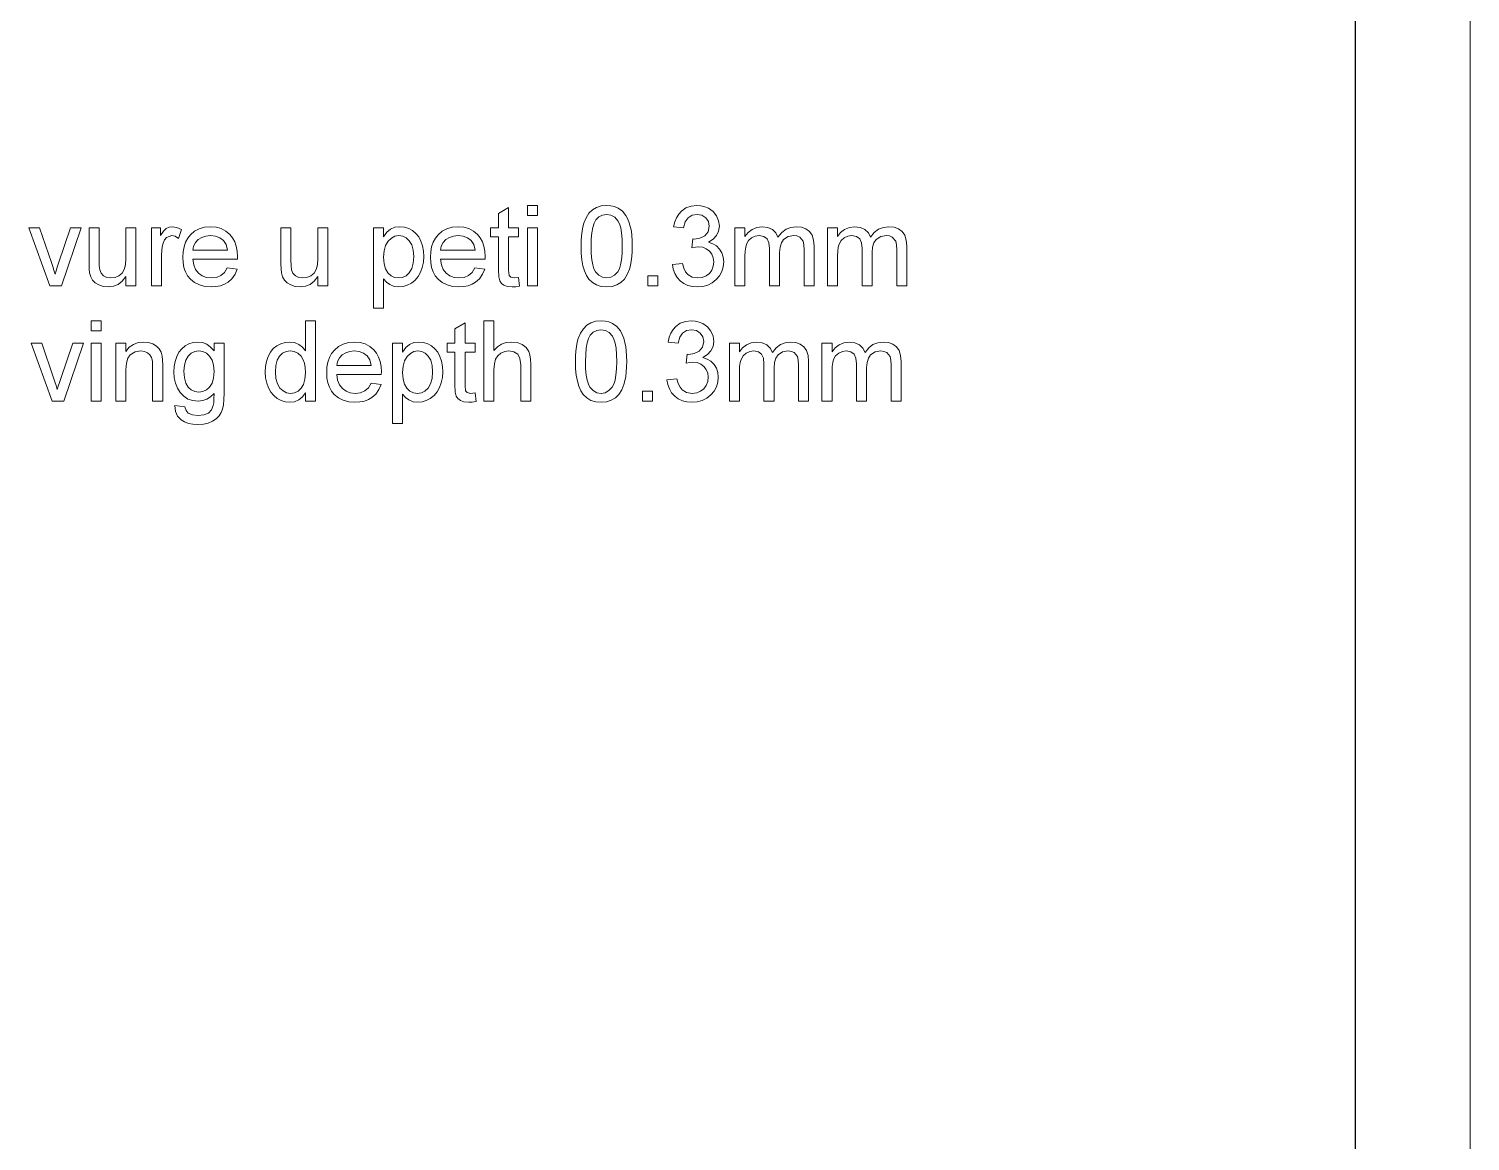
# Model space of a CAD drawing. Extents: x 0 to 297, y 0 to 420.
# Drawn here: x 234.2 to 297, y 48.5 to 96.9 of the extents above; entities that cross this region are included whole.
import ezdxf

# ---------------------------------------------------------------- set-up
doc = ezdxf.new("R2010")
doc.units = 0

msp = doc.modelspace()

# ---------------------------------------------------------------- linework, layer by layer
at = {"color": 7, "lineweight": 13}
msp.add_line((297, 0), (297, 420), dxfattribs=at)
at = {"color": 7, "lineweight": 30}
msp.add_line((292, 5), (292, 415), dxfattribs=at)
at = {"color": 7, "lineweight": 13}
for points in [[(255.92, 88.801), (255.92, 89.238), (256.357, 89.238), (256.357, 88.801)], [(258.253, 87.463), (258.258, 87.7), (258.273, 87.919), (258.298, 88.12), (258.333, 88.303), (258.378, 88.467), (258.475, 88.704), (258.599, 88.897), (258.75, 89.047), (258.929, 89.153), (259.136, 89.217), (259.371, 89.238), (259.549, 89.226), (259.714, 89.188), (259.867, 89.126), (260.064, 88.989), (260.212, 88.801), (260.289, 88.649), (260.356, 88.477), (260.412, 88.284), (260.446, 88.119), (260.47, 87.927), (260.484, 87.708), (260.489, 87.463), (260.484, 87.227), (260.469, 87.009), (260.445, 86.809), (260.41, 86.627), (260.365, 86.463), (260.269, 86.227), (260.146, 86.033), (259.995, 85.883), (259.816, 85.776), (259.608, 85.711), (259.371, 85.69), (259.136, 85.711), (258.928, 85.774), (258.747, 85.879), (258.593, 86.026), (258.489, 86.193), (258.404, 86.389), (258.338, 86.614), (258.291, 86.868), (258.263, 87.151)], [(262.239, 86.662), (262.677, 86.711), (262.734, 86.508), (262.811, 86.346), (262.908, 86.227), (263.096, 86.116), (263.34, 86.079), (263.538, 86.101), (263.707, 86.169), (263.848, 86.281), (263.953, 86.427), (264.017, 86.594), (264.038, 86.782), (264.017, 86.961), (263.955, 87.118), (263.851, 87.253), (263.714, 87.356), (263.556, 87.418), (263.375, 87.438), (263.242, 87.426), (263.081, 87.391), (263.127, 87.78), (263.193, 87.775), (263.431, 87.809), (263.643, 87.911), (263.793, 88.084), (263.843, 88.331), (263.806, 88.536), (263.695, 88.702), (263.525, 88.813), (263.312, 88.85), (263.099, 88.813), (262.924, 88.704), (262.797, 88.521), (262.725, 88.266), (262.288, 88.315), (262.338, 88.522), (262.412, 88.705), (262.51, 88.863), (262.632, 88.996), (262.825, 89.131), (263.047, 89.212), (263.298, 89.238), (263.476, 89.225), (263.645, 89.184), (263.804, 89.117), (264.008, 88.973), (264.158, 88.785), (264.25, 88.568), (264.281, 88.338), (264.251, 88.124), (264.16, 87.93), (264.01, 87.765), (263.802, 87.637), (263.993, 87.573), (264.157, 87.474), (264.293, 87.341), (264.394, 87.179), (264.455, 86.992), (264.475, 86.78), (264.455, 86.561), (264.394, 86.359), (264.292, 86.174), (264.149, 86.007), (263.975, 85.868), (263.78, 85.769), (263.563, 85.71), (263.325, 85.69), (263.109, 85.707), (262.913, 85.757), (262.736, 85.842), (262.578, 85.961), (262.445, 86.106), (262.345, 86.271), (262.276, 86.457)], [(255.531, 86.104), (255.579, 85.727), (255.407, 85.699), (255.254, 85.69), (255.046, 85.708), (254.891, 85.762), (254.781, 85.846), (254.709, 85.953), (254.669, 86.136), (254.656, 86.449), (254.656, 87.877), (254.316, 87.877), (254.316, 88.266), (254.656, 88.266), (254.656, 88.891), (255.093, 89.146), (255.093, 88.266), (255.531, 88.266), (255.531, 87.877), (255.093, 87.877), (255.093, 86.423), (255.116, 86.191), (255.191, 86.109), (255.34, 86.079)], [(258.691, 87.464), (258.698, 87.145), (258.722, 86.873), (258.761, 86.649), (258.816, 86.472), (258.887, 86.343), (259.028, 86.196), (259.189, 86.108), (259.371, 86.079), (259.553, 86.108), (259.714, 86.196), (259.855, 86.344), (259.926, 86.473), (259.981, 86.65), (260.02, 86.874), (260.044, 87.146), (260.052, 87.464), (260.044, 87.776), (260.021, 88.043), (259.983, 88.265), (259.93, 88.442), (259.861, 88.575), (259.722, 88.727), (259.557, 88.819), (259.367, 88.85), (259.186, 88.823), (259.029, 88.742), (258.894, 88.607), (258.821, 88.462), (258.764, 88.276), (258.723, 88.047), (258.699, 87.776)], [(235.107, 85.738), (234.191, 88.266), (234.654, 88.266), (235.173, 86.752), (235.23, 86.587), (235.283, 86.417), (235.333, 86.243), (235.375, 86.385), (235.427, 86.545), (235.489, 86.724), (236.013, 88.266), (236.475, 88.266), (235.619, 85.738)], [(238.42, 85.738), (238.42, 86.137), (238.265, 85.941), (238.085, 85.802), (237.879, 85.718), (237.647, 85.69), (237.439, 85.711), (237.245, 85.775), (237.083, 85.872), (236.968, 85.99), (236.891, 86.134), (236.841, 86.307), (236.822, 86.469), (236.816, 86.705), (236.816, 88.266), (237.253, 88.266), (237.253, 86.882), (237.26, 86.605), (237.279, 86.436), (237.341, 86.287), (237.446, 86.174), (237.589, 86.103), (237.763, 86.079), (237.946, 86.103), (238.117, 86.176), (238.258, 86.291), (238.351, 86.442), (238.403, 86.648), (238.42, 86.929), (238.42, 88.266), (238.857, 88.266), (238.857, 85.738)], [(239.538, 85.738), (239.538, 88.266), (239.927, 88.266), (239.927, 87.928), (240.06, 88.124), (240.182, 88.24), (240.304, 88.296), (240.439, 88.315), (240.643, 88.285), (240.85, 88.195), (240.711, 87.804), (240.566, 87.895), (240.422, 87.926), (240.19, 87.84), (240.101, 87.737), (240.042, 87.6), (240.005, 87.44), (239.983, 87.27), (239.975, 87.09), (239.975, 85.738)], [(242.838, 86.516), (243.267, 86.468), (243.175, 86.239), (243.043, 86.048), (242.87, 85.894), (242.715, 85.804), (242.54, 85.741), (242.345, 85.703), (242.13, 85.69), (241.861, 85.711), (241.622, 85.775), (241.412, 85.881), (241.231, 86.029), (241.112, 86.176), (241.019, 86.345), (240.952, 86.535), (240.912, 86.747), (240.899, 86.981), (240.912, 87.223), (240.953, 87.442), (241.02, 87.639), (241.114, 87.813), (241.235, 87.965), (241.415, 88.118), (241.62, 88.227), (241.851, 88.293), (242.106, 88.315), (242.353, 88.294), (242.576, 88.23), (242.776, 88.123), (242.952, 87.975), (243.071, 87.827), (243.163, 87.658), (243.228, 87.467), (243.268, 87.253), (243.281, 87.017), (243.279, 86.905), (241.336, 86.905), (241.375, 86.659), (241.457, 86.455), (241.584, 86.292), (241.744, 86.173), (241.929, 86.102), (242.139, 86.079), (242.368, 86.105), (242.561, 86.183), (242.717, 86.319)], [(246.781, 85.738), (246.781, 86.137), (246.626, 85.941), (246.446, 85.802), (246.24, 85.718), (246.008, 85.69), (245.8, 85.711), (245.607, 85.775), (245.444, 85.872), (245.329, 85.99), (245.252, 86.134), (245.202, 86.307), (245.183, 86.469), (245.177, 86.705), (245.177, 88.266), (245.614, 88.266), (245.614, 86.882), (245.621, 86.605), (245.64, 86.436), (245.702, 86.287), (245.807, 86.174), (245.951, 86.103), (246.124, 86.079), (246.307, 86.103), (246.478, 86.176), (246.619, 86.291), (246.712, 86.442), (246.764, 86.648), (246.781, 86.929), (246.781, 88.266), (247.218, 88.266), (247.218, 85.738)], [(249.211, 84.766), (249.211, 88.266), (249.649, 88.266), (249.649, 87.879), (249.791, 88.07), (249.951, 88.206), (250.138, 88.288), (250.36, 88.315), (250.561, 88.296), (250.746, 88.241), (250.914, 88.149), (251.061, 88.024), (251.182, 87.868), (251.277, 87.682), (251.345, 87.475), (251.385, 87.254), (251.399, 87.021), (251.384, 86.773), (251.338, 86.541), (251.261, 86.327), (251.155, 86.137), (251.022, 85.98), (250.86, 85.854), (250.682, 85.763), (250.497, 85.708), (250.307, 85.69), (250.106, 85.715), (249.926, 85.79), (249.773, 85.903), (249.649, 86.042), (249.649, 84.766)], [(253.63, 86.516), (254.059, 86.468), (253.967, 86.239), (253.835, 86.048), (253.662, 85.894), (253.507, 85.804), (253.332, 85.741), (253.137, 85.703), (252.922, 85.69), (252.653, 85.711), (252.414, 85.775), (252.204, 85.881), (252.023, 86.029), (251.903, 86.176), (251.81, 86.345), (251.744, 86.535), (251.704, 86.747), (251.691, 86.981), (251.704, 87.223), (251.744, 87.442), (251.811, 87.639), (251.905, 87.813), (252.026, 87.965), (252.207, 88.118), (252.412, 88.227), (252.642, 88.293), (252.898, 88.315), (253.145, 88.294), (253.368, 88.23), (253.568, 88.123), (253.744, 87.975), (253.862, 87.827), (253.954, 87.658), (254.02, 87.467), (254.059, 87.253), (254.073, 87.017), (254.07, 86.905), (252.128, 86.905), (252.167, 86.659), (252.249, 86.455), (252.375, 86.292), (252.536, 86.173), (252.721, 86.102), (252.93, 86.079), (253.16, 86.105), (253.352, 86.183), (253.509, 86.319)], [(255.92, 85.738), (255.92, 88.266), (256.357, 88.266), (256.357, 85.738)], [(264.961, 85.738), (264.961, 88.266), (265.399, 88.266), (265.399, 87.886), (265.534, 88.06), (265.707, 88.197), (265.912, 88.285), (266.143, 88.315), (266.392, 88.285), (266.591, 88.194), (266.74, 88.048), (266.837, 87.855), (267, 88.056), (267.186, 88.2), (267.394, 88.286), (267.625, 88.315), (267.859, 88.292), (268.053, 88.222), (268.209, 88.107), (268.322, 87.944), (268.39, 87.731), (268.413, 87.468), (268.413, 85.738), (267.975, 85.738), (267.975, 87.312), (267.965, 87.53), (267.934, 87.678), (267.782, 87.858), (267.663, 87.909), (267.525, 87.926), (267.281, 87.882), (267.082, 87.751), (266.984, 87.611), (266.925, 87.424), (266.906, 87.19), (266.906, 85.738), (266.468, 85.738), (266.468, 87.362), (266.442, 87.608), (266.364, 87.785), (266.226, 87.891), (266.022, 87.926), (265.849, 87.902), (265.689, 87.832), (265.557, 87.716), (265.468, 87.556), (265.429, 87.418), (265.407, 87.244), (265.399, 87.034), (265.399, 85.738)], [(268.996, 85.738), (268.996, 88.266), (269.434, 88.266), (269.434, 87.886), (269.568, 88.06), (269.741, 88.197), (269.947, 88.285), (270.178, 88.315), (270.427, 88.285), (270.626, 88.194), (270.775, 88.048), (270.872, 87.855), (271.035, 88.056), (271.22, 88.2), (271.429, 88.286), (271.66, 88.315), (271.894, 88.292), (272.088, 88.222), (272.244, 88.107), (272.357, 87.944), (272.425, 87.731), (272.448, 87.468), (272.448, 85.738), (272.01, 85.738), (272.01, 87.312), (272, 87.53), (271.968, 87.678), (271.817, 87.858), (271.698, 87.909), (271.56, 87.926), (271.316, 87.882), (271.117, 87.751), (271.019, 87.611), (270.96, 87.424), (270.941, 87.19), (270.941, 85.738), (270.503, 85.738), (270.503, 87.362), (270.477, 87.608), (270.399, 87.785), (270.261, 87.891), (270.057, 87.926), (269.884, 87.902), (269.724, 87.832), (269.592, 87.716), (269.502, 87.556), (269.464, 87.418), (269.441, 87.244), (269.434, 87.034), (269.434, 85.738)], [(241.336, 87.294), (242.843, 87.294), (242.785, 87.537), (242.67, 87.71), (242.51, 87.83), (242.321, 87.902), (242.104, 87.926), (241.905, 87.907), (241.729, 87.849), (241.574, 87.754), (241.452, 87.626), (241.373, 87.473)], [(249.649, 86.981), (249.67, 86.7), (249.733, 86.473), (249.838, 86.299), (249.974, 86.177), (250.126, 86.103), (250.297, 86.079), (250.471, 86.104), (250.627, 86.18), (250.766, 86.307), (250.875, 86.487), (250.94, 86.723), (250.961, 87.014), (250.94, 87.294), (250.877, 87.522), (250.771, 87.699), (250.635, 87.825), (250.484, 87.901), (250.316, 87.926), (250.147, 87.899), (249.992, 87.818), (249.851, 87.684), (249.739, 87.498), (249.671, 87.264)], [(252.128, 87.294), (253.635, 87.294), (253.577, 87.537), (253.462, 87.71), (253.302, 87.83), (253.113, 87.902), (252.895, 87.926), (252.697, 87.907), (252.52, 87.849), (252.366, 87.754), (252.244, 87.626), (252.165, 87.473)], [(261.17, 85.738), (261.17, 86.176), (261.607, 86.176), (261.607, 85.738)], [(236.913, 83.775), (236.913, 84.213), (237.35, 84.213), (237.35, 83.775)], [(246.246, 80.713), (246.246, 81.08), (246.115, 80.898), (245.956, 80.768), (245.77, 80.69), (245.556, 80.664), (245.365, 80.683), (245.185, 80.738), (245.015, 80.83), (244.863, 80.955), (244.735, 81.109), (244.632, 81.292), (244.557, 81.5), (244.511, 81.727), (244.496, 81.974), (244.51, 82.217), (244.552, 82.445), (244.621, 82.656), (244.718, 82.845), (244.843, 83.001), (244.996, 83.126), (245.169, 83.217), (245.355, 83.271), (245.555, 83.289), (245.769, 83.263), (245.958, 83.183), (246.119, 83.061), (246.246, 82.908), (246.246, 84.213), (246.684, 84.213), (246.684, 80.713)], [(254.024, 80.713), (254.024, 84.213), (254.461, 84.213), (254.461, 82.923), (254.618, 83.083), (254.795, 83.198), (254.991, 83.266), (255.206, 83.289), (255.464, 83.262), (255.686, 83.179), (255.861, 83.048), (255.978, 82.874), (256.027, 82.725), (256.056, 82.536), (256.066, 82.309), (256.066, 80.713), (255.628, 80.713), (255.628, 82.294), (255.594, 82.568), (255.493, 82.756), (255.33, 82.864), (255.11, 82.9), (254.931, 82.876), (254.763, 82.803), (254.623, 82.688), (254.531, 82.538), (254.479, 82.34), (254.461, 82.078), (254.461, 80.713)], [(258.01, 82.437), (258.015, 82.674), (258.03, 82.894), (258.055, 83.095), (258.09, 83.277), (258.135, 83.441), (258.232, 83.678), (258.356, 83.871), (258.507, 84.021), (258.686, 84.128), (258.893, 84.191), (259.128, 84.213), (259.306, 84.2), (259.471, 84.163), (259.624, 84.1), (259.821, 83.963), (259.969, 83.776), (260.046, 83.624), (260.112, 83.452), (260.169, 83.259), (260.203, 83.093), (260.227, 82.901), (260.241, 82.682), (260.246, 82.437), (260.241, 82.201), (260.226, 81.984), (260.202, 81.784), (260.167, 81.602), (260.122, 81.438), (260.026, 81.201), (259.903, 81.007), (259.752, 80.857), (259.573, 80.75), (259.365, 80.686), (259.128, 80.664), (258.893, 80.685), (258.685, 80.748), (258.504, 80.853), (258.35, 81), (258.246, 81.167), (258.161, 81.363), (258.095, 81.589), (258.048, 81.842), (258.019, 82.125)], [(261.996, 81.636), (262.434, 81.685), (262.491, 81.482), (262.568, 81.321), (262.665, 81.201), (262.853, 81.09), (263.097, 81.053), (263.295, 81.076), (263.464, 81.143), (263.605, 81.255), (263.71, 81.401), (263.774, 81.568), (263.795, 81.756), (263.774, 81.935), (263.712, 82.092), (263.608, 82.227), (263.471, 82.33), (263.313, 82.392), (263.132, 82.413), (262.999, 82.401), (262.838, 82.366), (262.884, 82.754), (262.95, 82.749), (263.188, 82.783), (263.4, 82.885), (263.55, 83.059), (263.6, 83.305), (263.563, 83.51), (263.452, 83.677), (263.282, 83.787), (263.069, 83.824), (262.856, 83.787), (262.681, 83.678), (262.554, 83.496), (262.482, 83.241), (262.045, 83.289), (262.095, 83.497), (262.169, 83.679), (262.267, 83.838), (262.388, 83.971), (262.581, 84.105), (262.804, 84.186), (263.055, 84.213), (263.233, 84.199), (263.402, 84.159), (263.561, 84.091), (263.765, 83.947), (263.915, 83.759), (264.007, 83.542), (264.038, 83.313), (264.008, 83.099), (263.917, 82.904), (263.767, 82.739), (263.559, 82.612), (263.75, 82.547), (263.914, 82.448), (264.05, 82.316), (264.151, 82.154), (264.212, 81.966), (264.232, 81.754), (264.212, 81.535), (264.151, 81.333), (264.049, 81.148), (263.906, 80.981), (263.732, 80.843), (263.537, 80.743), (263.32, 80.684), (263.082, 80.664), (262.866, 80.681), (262.67, 80.732), (262.493, 80.816), (262.335, 80.935), (262.202, 81.08), (262.102, 81.246), (262.033, 81.431)], [(253.635, 81.079), (253.684, 80.701), (253.512, 80.673), (253.359, 80.664), (253.15, 80.682), (252.995, 80.737), (252.885, 80.821), (252.813, 80.927), (252.773, 81.11), (252.76, 81.424), (252.76, 82.852), (252.42, 82.852), (252.42, 83.241), (252.76, 83.241), (252.76, 83.865), (253.198, 84.121), (253.198, 83.241), (253.635, 83.241), (253.635, 82.852), (253.198, 82.852), (253.198, 81.397), (253.22, 81.165), (253.295, 81.083), (253.444, 81.053)], [(258.448, 82.438), (258.455, 82.119), (258.479, 81.847), (258.518, 81.623), (258.573, 81.446), (258.644, 81.317), (258.785, 81.17), (258.946, 81.082), (259.128, 81.053), (259.31, 81.082), (259.471, 81.171), (259.612, 81.318), (259.683, 81.448), (259.738, 81.625), (259.777, 81.849), (259.801, 82.12), (259.809, 82.438), (259.801, 82.75), (259.778, 83.017), (259.74, 83.239), (259.687, 83.417), (259.618, 83.549), (259.479, 83.702), (259.314, 83.793), (259.124, 83.824), (258.943, 83.797), (258.786, 83.716), (258.651, 83.582), (258.578, 83.437), (258.521, 83.25), (258.48, 83.021), (258.456, 82.751)], [(235.205, 80.713), (234.288, 83.241), (234.751, 83.241), (235.271, 81.727), (235.327, 81.561), (235.38, 81.391), (235.43, 81.217), (235.473, 81.359), (235.525, 81.52), (235.587, 81.698), (236.11, 83.241), (236.573, 83.241), (235.717, 80.713)], [(236.913, 80.713), (236.913, 83.241), (237.35, 83.241), (237.35, 80.713)], [(237.982, 80.713), (237.982, 83.241), (238.42, 83.241), (238.42, 82.882), (238.569, 83.06), (238.747, 83.187), (238.955, 83.264), (239.193, 83.289), (239.404, 83.269), (239.597, 83.207), (239.758, 83.112), (239.873, 82.993), (239.951, 82.847), (240.001, 82.677), (240.018, 82.514), (240.024, 82.262), (240.024, 80.713), (239.586, 80.713), (239.586, 82.233), (239.574, 82.458), (239.538, 82.619), (239.47, 82.735), (239.365, 82.824), (239.23, 82.881), (239.074, 82.9), (238.825, 82.857), (238.613, 82.729), (238.506, 82.58), (238.441, 82.363), (238.42, 82.077), (238.42, 80.713)], [(240.559, 80.518), (240.996, 80.47), (241.045, 80.308), (241.138, 80.196), (241.323, 80.11), (241.565, 80.081), (241.823, 80.11), (242.015, 80.196), (242.148, 80.335), (242.23, 80.52), (242.248, 80.635), (242.258, 80.813), (242.26, 81.053), (242.114, 80.904), (241.952, 80.798), (241.773, 80.734), (241.576, 80.713), (241.336, 80.736), (241.125, 80.806), (240.943, 80.924), (240.789, 81.088), (240.667, 81.284), (240.58, 81.5), (240.527, 81.734), (240.51, 81.987), (240.524, 82.221), (240.566, 82.443), (240.635, 82.652), (240.731, 82.84), (240.852, 82.997), (240.998, 83.123), (241.165, 83.215), (241.351, 83.271), (241.555, 83.289), (241.76, 83.265), (241.945, 83.192), (242.112, 83.07), (242.26, 82.9), (242.26, 83.241), (242.698, 83.241), (242.698, 81.058), (242.69, 80.785), (242.668, 80.555), (242.63, 80.368), (242.578, 80.223), (242.482, 80.071), (242.355, 79.941), (242.197, 79.835), (242.011, 79.755), (241.797, 79.708), (241.557, 79.692), (241.342, 79.705), (241.149, 79.743), (240.977, 79.808), (240.827, 79.898), (240.674, 80.058), (240.584, 80.265)], [(249.109, 81.491), (249.538, 81.442), (249.446, 81.214), (249.314, 81.022), (249.141, 80.868), (248.986, 80.779), (248.811, 80.715), (248.616, 80.677), (248.401, 80.664), (248.132, 80.685), (247.893, 80.749), (247.683, 80.855), (247.502, 81.004), (247.382, 81.15), (247.289, 81.319), (247.223, 81.509), (247.183, 81.721), (247.17, 81.955), (247.183, 82.197), (247.223, 82.417), (247.291, 82.614), (247.385, 82.788), (247.505, 82.939), (247.686, 83.092), (247.891, 83.202), (248.121, 83.267), (248.377, 83.289), (248.624, 83.268), (248.847, 83.204), (249.047, 83.098), (249.223, 82.949), (249.341, 82.802), (249.433, 82.632), (249.499, 82.441), (249.539, 82.227), (249.552, 81.992), (249.549, 81.879), (247.607, 81.879), (247.646, 81.633), (247.728, 81.429), (247.854, 81.266), (248.015, 81.148), (248.2, 81.077), (248.409, 81.053), (248.639, 81.079), (248.832, 81.157), (248.988, 81.293)], [(250.038, 79.741), (250.038, 83.241), (250.475, 83.241), (250.475, 82.853), (250.618, 83.044), (250.778, 83.18), (250.964, 83.262), (251.186, 83.289), (251.388, 83.271), (251.572, 83.216), (251.741, 83.124), (251.888, 82.998), (252.008, 82.842), (252.103, 82.656), (252.171, 82.449), (252.212, 82.229), (252.225, 81.996), (252.21, 81.747), (252.164, 81.516), (252.087, 81.301), (251.982, 81.112), (251.848, 80.954), (251.686, 80.829), (251.508, 80.737), (251.324, 80.682), (251.133, 80.664), (250.932, 80.689), (250.753, 80.764), (250.599, 80.877), (250.475, 81.017), (250.475, 79.741)], [(264.718, 80.713), (264.718, 83.241), (265.156, 83.241), (265.156, 82.86), (265.29, 83.035), (265.463, 83.171), (265.669, 83.26), (265.9, 83.289), (266.149, 83.259), (266.348, 83.168), (266.497, 83.023), (266.594, 82.83), (266.757, 83.031), (266.943, 83.174), (267.151, 83.26), (267.382, 83.289), (267.616, 83.266), (267.81, 83.197), (267.966, 83.081), (268.079, 82.918), (268.147, 82.705), (268.17, 82.442), (268.17, 80.713), (267.732, 80.713), (267.732, 82.287), (267.722, 82.505), (267.69, 82.652), (267.539, 82.832), (267.42, 82.883), (267.282, 82.9), (267.038, 82.856), (266.839, 82.725), (266.741, 82.585), (266.682, 82.398), (266.663, 82.164), (266.663, 80.713), (266.225, 80.713), (266.225, 82.336), (266.199, 82.583), (266.121, 82.759), (265.983, 82.865), (265.779, 82.9), (265.606, 82.877), (265.446, 82.806), (265.314, 82.69), (265.225, 82.531), (265.186, 82.392), (265.164, 82.218), (265.156, 82.009), (265.156, 80.713)], [(268.753, 80.713), (268.753, 83.241), (269.191, 83.241), (269.191, 82.86), (269.325, 83.035), (269.498, 83.171), (269.703, 83.26), (269.935, 83.289), (270.184, 83.259), (270.383, 83.168), (270.532, 83.023), (270.629, 82.83), (270.792, 83.031), (270.977, 83.174), (271.186, 83.26), (271.417, 83.289), (271.65, 83.266), (271.845, 83.197), (272.001, 83.081), (272.114, 82.918), (272.182, 82.705), (272.204, 82.442), (272.204, 80.713), (271.767, 80.713), (271.767, 82.287), (271.757, 82.505), (271.725, 82.652), (271.574, 82.832), (271.455, 82.883), (271.317, 82.9), (271.073, 82.856), (270.874, 82.725), (270.776, 82.585), (270.717, 82.398), (270.698, 82.164), (270.698, 80.713), (270.26, 80.713), (270.26, 82.336), (270.234, 82.583), (270.156, 82.759), (270.018, 82.865), (269.814, 82.9), (269.641, 82.877), (269.481, 82.806), (269.349, 82.69), (269.259, 82.531), (269.221, 82.392), (269.198, 82.218), (269.191, 82.009), (269.191, 80.713)], [(240.948, 82.017), (240.968, 81.728), (241.031, 81.496), (241.134, 81.321), (241.27, 81.199), (241.426, 81.126), (241.603, 81.102), (241.779, 81.126), (241.935, 81.199), (242.071, 81.32), (242.176, 81.492), (242.239, 81.72), (242.26, 82.003), (242.238, 82.276), (242.173, 82.499), (242.065, 82.674), (241.926, 82.8), (241.77, 82.875), (241.596, 82.9), (241.425, 82.876), (241.272, 82.801), (241.137, 82.678), (241.032, 82.505), (240.969, 82.285)], [(244.934, 81.976), (244.956, 81.693), (245.021, 81.461), (245.131, 81.282), (245.271, 81.155), (245.426, 81.079), (245.597, 81.053), (245.768, 81.077), (245.922, 81.15), (246.057, 81.272), (246.162, 81.444), (246.225, 81.667), (246.246, 81.942), (246.234, 82.173), (246.198, 82.371), (246.138, 82.536), (246.053, 82.669), (245.915, 82.797), (245.756, 82.875), (245.578, 82.9), (245.405, 82.876), (245.251, 82.801), (245.118, 82.678), (245.016, 82.501), (244.954, 82.267)], [(247.607, 82.268), (249.114, 82.268), (249.056, 82.511), (248.941, 82.685), (248.781, 82.804), (248.592, 82.876), (248.374, 82.9), (248.176, 82.881), (247.999, 82.824), (247.845, 82.728), (247.723, 82.601), (247.644, 82.447)], [(250.475, 81.955), (250.496, 81.675), (250.56, 81.447), (250.665, 81.274), (250.8, 81.151), (250.953, 81.078), (251.123, 81.053), (251.297, 81.078), (251.454, 81.154), (251.593, 81.281), (251.701, 81.461), (251.766, 81.697), (251.788, 81.989), (251.767, 82.268), (251.703, 82.496), (251.597, 82.673), (251.462, 82.799), (251.31, 82.875), (251.142, 82.9), (250.974, 82.873), (250.819, 82.793), (250.677, 82.658), (250.565, 82.473), (250.498, 82.238)], [(260.927, 80.713), (260.927, 81.15), (261.364, 81.15), (261.364, 80.713)]]:
    msp.add_lwpolyline(points, close=True, dxfattribs=at)

doc.saveas('drawing.dxf')
